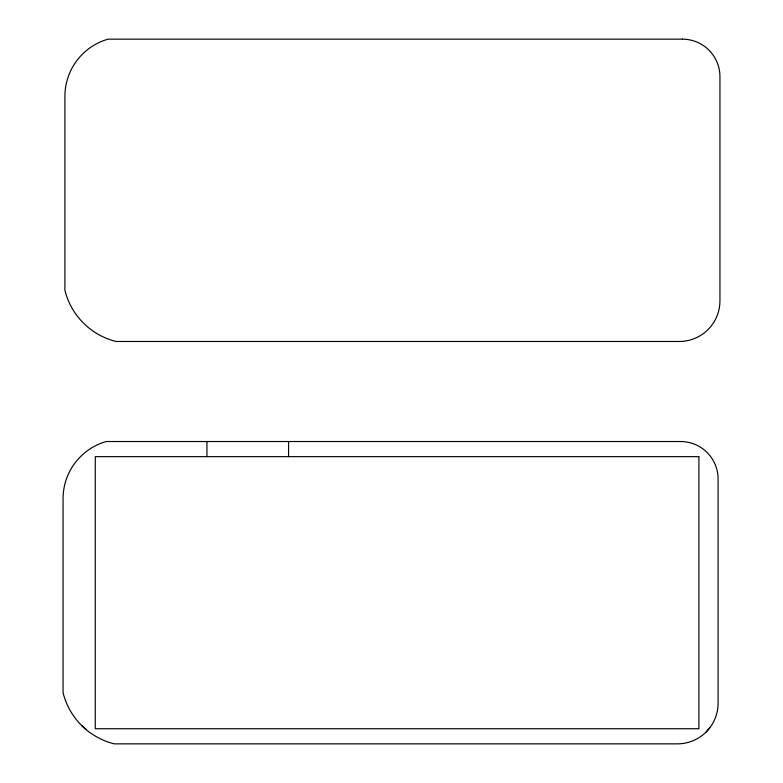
<?xml version="1.0" encoding="UTF-8"?>
<svg xmlns="http://www.w3.org/2000/svg" width="783" height="783" viewBox="0 0 783 783"><rect width="100%" height="100%" fill="white"/><g stroke="black" fill="none" stroke-linecap="round" stroke-linejoin="round"><path stroke-width="1.17" d="M706.178 731.939L709.682 727.936M81.52 725.381L86.199 729.658M288.575 441.524L288.575 456.646M206.947 441.524L206.947 456.646M682.433 39.15L108.074 39.15A59.498 59.498 0 0 0 64.911 96.358L64.911 290.287A70.02 70.02 0 0 0 116.09 341.476L679.272 341.476A40.667 40.667 0 0 0 719.939 300.809L719.939 76.656A37.506 37.506 0 0 0 682.433 39.15M680.584 441.524L106.224 441.524A59.498 59.498 0 0 0 63.061 498.742L63.061 692.671A70.02 70.02 0 0 0 114.24 743.85L677.422 743.85A40.667 40.667 0 0 0 718.089 703.183L718.089 479.03A37.506 37.506 0 0 0 680.584 441.524M698.916 456.646L95.272 456.646L95.272 728.738L698.916 728.738L698.916 456.646"/></g></svg>
